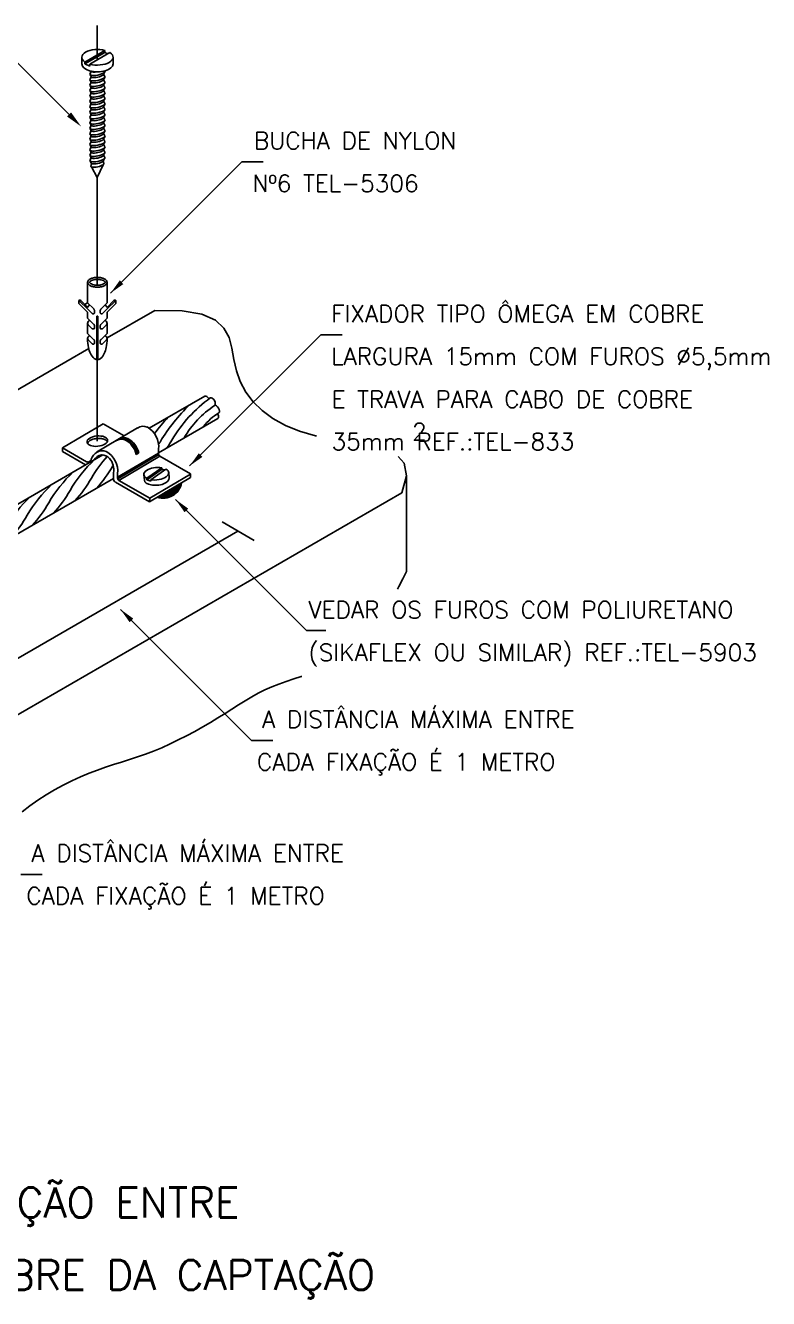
# Model space of a CAD drawing. Header units: millimetres. Extents: x -6414.1 to -6394.1, y -4388.6 to -4372.1.
# Drawn here: x -6402.79 to -6394.08, y -4388.61 to -4373.68 of the extents above; entities that cross this region are included whole.
import ezdxf
from ezdxf.enums import TextEntityAlignment as Align

# ---------------------------------------------------------------- set-up
doc = ezdxf.new("R2010")
doc.units = ezdxf.units.MM
doc.header["$LTSCALE"] = 10
doc.linetypes.add('DASHDOT', pattern=[1, 0.5, -0.25, 0, -0.25])
doc.layers.add('Termotécnica', color=7, linetype='Continuous')
doc.styles.add('r140', font='romans.shx')
doc.styles.add('r80', font='romans.shx')

msp = doc.modelspace()

# ---------------------------------------------------------------- linework, layer by layer
at = {"layer": 'Termotécnica', "color": 1, "linetype": 'DASHDOT'}
for p, q in [((-6401.946, -4374.087), (-6401.946, -4373.685)), ((-6401.946, -4376.73), (-6401.946, -4375.467)), ((-6401.946, -4378.557), (-6401.946, -4377.094))]:
    msp.add_line(p, q, dxfattribs=at)
at = {"layer": 'Termotécnica', "color": 2}
for p, q in [((-6402.879, -4374.126), (-6402.276, -4374.728)), ((-6402.128, -4374.058), (-6402.128, -4374.136)), ((-6402.091, -4374.113), (-6401.857, -4373.978)), ((-6402.091, -4374.135), (-6401.857, -4374)), ((-6402.091, -4374.113), (-6402.091, -4374.135)), ((-6402.033, -4374.138), (-6401.799, -4374.003)), ((-6401.857, -4373.978), (-6401.857, -4374)), ((-6401.857, -4374), (-6401.821, -4374.016)), ((-6401.762, -4374.058), (-6401.762, -4374.136)), ((-6402.091, -4374.135), (-6402.033, -4374.161)), ((-6402.018, -4374.221), (-6402.034, -4374.259)), ((-6402.033, -4374.138), (-6402.033, -4374.161)), ((-6402.03, -4374.265), (-6402.018, -4374.285)), ((-6401.86, -4374.23), (-6401.873, -4374.254)), ((-6401.873, -4374.254), (-6401.857, -4374.284)), ((-6402.018, -4374.285), (-6402.034, -4374.322)), ((-6402.018, -4374.348), (-6402.034, -4374.385)), ((-6402.018, -4374.411), (-6402.034, -4374.448)), ((-6402.03, -4374.328), (-6402.018, -4374.348)), ((-6402.03, -4374.391), (-6402.018, -4374.411)), ((-6401.86, -4374.294), (-6401.873, -4374.317)), ((-6401.873, -4374.317), (-6401.857, -4374.348)), ((-6401.86, -4374.357), (-6401.873, -4374.38)), ((-6401.873, -4374.38), (-6401.857, -4374.411)), ((-6401.86, -4374.42), (-6401.873, -4374.443)), ((-6402.018, -4374.474), (-6402.034, -4374.512)), ((-6402.018, -4374.537), (-6402.034, -4374.575)), ((-6402.03, -4374.454), (-6402.018, -4374.474)), ((-6402.03, -4374.518), (-6402.018, -4374.537)), ((-6401.873, -4374.443), (-6401.857, -4374.474)), ((-6401.86, -4374.483), (-6401.873, -4374.507)), ((-6401.873, -4374.507), (-6401.857, -4374.537)), ((-6401.86, -4374.546), (-6401.873, -4374.57)), ((-6401.873, -4374.57), (-6401.857, -4374.6)), ((-6402.018, -4374.601), (-6402.034, -4374.638)), ((-6402.018, -4374.664), (-6402.034, -4374.701)), ((-6402.03, -4374.581), (-6402.018, -4374.601)), ((-6402.03, -4374.644), (-6402.018, -4374.664)), ((-6402.03, -4374.707), (-6402.018, -4374.727)), ((-6401.86, -4374.61), (-6401.873, -4374.633)), ((-6401.873, -4374.633), (-6401.857, -4374.664)), ((-6401.86, -4374.673), (-6401.873, -4374.696)), ((-6401.873, -4374.696), (-6401.857, -4374.727)), ((-6402.018, -4374.727), (-6402.034, -4374.764)), ((-6402.018, -4374.79), (-6402.034, -4374.828)), ((-6402.018, -4374.853), (-6402.034, -4374.891)), ((-6402.03, -4374.77), (-6402.018, -4374.79)), ((-6402.03, -4374.833), (-6402.018, -4374.853)), ((-6401.86, -4374.736), (-6401.873, -4374.759)), ((-6401.873, -4374.759), (-6401.857, -4374.79)), ((-6401.86, -4374.799), (-6401.873, -4374.822)), ((-6401.873, -4374.822), (-6401.857, -4374.853)), ((-6401.86, -4374.862), (-6401.873, -4374.886)), ((-6402.018, -4374.916), (-6402.034, -4374.954)), ((-6402.018, -4374.98), (-6402.034, -4375.017)), ((-6402.03, -4374.897), (-6402.018, -4374.916)), ((-6402.03, -4374.96), (-6402.018, -4374.98)), ((-6401.873, -4374.886), (-6401.857, -4374.916)), ((-6401.86, -4374.926), (-6401.873, -4374.949)), ((-6401.873, -4374.949), (-6401.857, -4374.979)), ((-6401.86, -4374.989), (-6401.873, -4375.012)), ((-6401.873, -4375.012), (-6401.857, -4375.043)), ((-6402.018, -4375.043), (-6402.034, -4375.08)), ((-6402.018, -4375.106), (-6402.034, -4375.144)), ((-6402.018, -4375.169), (-6402.034, -4375.207)), ((-6402.03, -4375.023), (-6402.018, -4375.043)), ((-6402.03, -4375.086), (-6402.018, -4375.106)), ((-6402.03, -4375.149), (-6402.018, -4375.169)), ((-6401.86, -4375.052), (-6401.873, -4375.075)), ((-6401.873, -4375.075), (-6401.857, -4375.106)), ((-6401.86, -4375.115), (-6401.873, -4375.138)), ((-6401.873, -4375.138), (-6401.857, -4375.169)), ((-6402.018, -4375.232), (-6402.034, -4375.27)), ((-6402.031, -4375.275), (-6402.018, -4375.297)), ((-6402.03, -4375.213), (-6402.018, -4375.232)), ((-6402.016, -4375.302), (-6402.021, -4375.336)), ((-6401.946, -4375.467), (-6401.878, -4375.317)), ((-6401.877, -4375.276), (-6401.869, -4375.304)), ((-6401.86, -4375.178), (-6401.873, -4375.202)), ((-6401.873, -4375.202), (-6401.857, -4375.232)), ((-6401.873, -4375.266), (-6401.862, -4375.244)), ((-6401.79, -4376.821), (-6400.254, -4375.285)), ((-6400.004, -4375.285), (-6400.254, -4375.285)), ((-6402.015, -4375.342), (-6401.946, -4375.467)), ((-6402.06, -4376.696), (-6402.06, -4376.936)), ((-6401.832, -4376.696), (-6401.832, -4376.936)), ((-6402.161, -4376.943), (-6402.161, -4376.907)), ((-6402.054, -4377.014), (-6402.161, -4376.907)), ((-6402.06, -4377.044), (-6402.161, -4376.943)), ((-6402.059, -4376.991), (-6402.141, -4376.909)), ((-6402.094, -4376.956), (-6402.06, -4376.936)), ((-6402.06, -4376.936), (-6401.988, -4377.008)), ((-6401.832, -4376.936), (-6401.903, -4377.008)), ((-6401.838, -4377.014), (-6401.73, -4376.907)), ((-6401.832, -4376.991), (-6401.751, -4376.909)), ((-6401.832, -4377.044), (-6401.73, -4376.943)), ((-6401.73, -4376.943), (-6401.73, -4376.907)), ((-6402.06, -4377.044), (-6402.06, -4377.116)), ((-6402.054, -4377.014), (-6402.007, -4377.061)), ((-6401.952, -4377.602), (-6401.952, -4377.094)), ((-6401.952, -4377.094), (-6401.939, -4377.094)), ((-6401.939, -4377.602), (-6401.939, -4377.094)), ((-6401.838, -4377.014), (-6401.884, -4377.061)), ((-6401.832, -4377.347), (-6401.272, -4377.024)), ((-6401.832, -4377.044), (-6401.832, -4377.116)), ((-6402.06, -4377.116), (-6401.986, -4377.19)), ((-6402.06, -4377.175), (-6402.06, -4377.294)), ((-6402.054, -4377.192), (-6402.007, -4377.239)), ((-6401.832, -4377.116), (-6401.905, -4377.19)), ((-6401.838, -4377.192), (-6401.884, -4377.239)), ((-6401.832, -4377.175), (-6401.832, -4377.294)), ((-6402.06, -4377.294), (-6401.986, -4377.368)), ((-6402.054, -4377.371), (-6402.007, -4377.417)), ((-6401.832, -4377.294), (-6401.905, -4377.368)), ((-6401.838, -4377.371), (-6401.884, -4377.417)), ((-6400.864, -4378.847), (-6399.328, -4377.312)), ((-6399.328, -4377.312), (-6399.078, -4377.312)), ((-6404.27, -4378.755), (-6402.047, -4377.472)), ((-6400.686, -4378.03), (-6401.338, -4378.407)), ((-6400.534, -4378.292), (-6401.231, -4378.695)), ((-6403.553, -4379.683), (-6401.882, -4378.719)), ((-6401.459, -4378.695), (-6401.489, -4378.712)), ((-6401.367, -4378.993), (-6401.19, -4378.869)), ((-6401.365, -4379.011), (-6401.188, -4378.887)), ((-6401.319, -4379.009), (-6401.142, -4378.886)), ((-6401.19, -4378.869), (-6401.188, -4378.887)), ((-6401.188, -4378.887), (-6401.159, -4378.897)), ((-6403.335, -4379.907), (-6401.758, -4378.997)), ((-6401.4, -4378.952), (-6401.395, -4379.014)), ((-6401.367, -4378.993), (-6401.365, -4379.011)), ((-6401.365, -4379.011), (-6401.318, -4379.027)), ((-6401.319, -4379.009), (-6401.318, -4379.027)), ((-6401.109, -4378.927), (-6401.104, -4378.989)), ((-6398.324, -4378.964), (-6398.324, -4380.086)), ((-6407.48, -4384.42), (-6398.377, -4379.164)), ((-6401.029, -4379.241), (-6399.494, -4380.776)), ((-6405.956, -4382.878), (-6400.298, -4379.612)), ((-6400.11, -4379.72), (-6400.485, -4379.503)), ((-6401.673, -4380.53), (-6400.138, -4382.066)), ((-6399.267, -4380.776), (-6399.494, -4380.776)), ((-6400.138, -4382.066), (-6399.888, -4382.066)), ((-6402.841, -4383.636), (-6402.591, -4383.636))]:
    msp.add_line(p, q, dxfattribs=at)
at = {"layer": 'Termotécnica', "color": 3}
for p, q in [((-6401.878, -4378.354), (-6402.354, -4378.637)), ((-6401.474, -4378.402), (-6401.956, -4378.688)), ((-6401.878, -4378.354), (-6401.631, -4378.496)), ((-6402.354, -4378.637), (-6402.356, -4378.68)), ((-6402.356, -4378.68), (-6402.085, -4378.836)), ((-6402.354, -4378.637), (-6402.073, -4378.8)), ((-6401.228, -4378.653), (-6401.231, -4378.697)), ((-6401.215, -4378.732), (-6400.853, -4378.941)), ((-6401.756, -4378.927), (-6401.758, -4378.993)), ((-6401.735, -4379.037), (-6401.334, -4379.269)), ((-6401.708, -4378.929), (-6401.711, -4378.978)), ((-6401.695, -4379.018), (-6401.332, -4379.227)), ((-6400.854, -4378.984), (-6401.335, -4379.268)), ((-6400.853, -4378.943), (-6401.332, -4379.227)), ((-6400.853, -4378.941), (-6400.854, -4378.984)), ((-6401.332, -4379.227), (-6401.334, -4379.269))]:
    msp.add_line(p, q, dxfattribs=at)
at = {"layer": 'Termotécnica', "color": 1}
for p, q in [((-6401.231, -4378.697), (-6401.711, -4378.978)), ((-6401.227, -4378.715), (-6401.707, -4379)), ((-6401.215, -4378.732), (-6401.695, -4379.018)), ((-6401.489, -4378.712), (-6401.477, -4378.694)), ((-6401.477, -4378.694), (-6401.459, -4378.695))]:
    msp.add_line(p, q, dxfattribs=at)
at = {"layer": 'Termotécnica', "color": 2}
for points in [[(-6401.832, -4376.696, 0.174705), (-6401.838, -4376.676, 0.104203), (-6401.865, -4376.655, 0.064948), (-6401.899, -4376.643, 0.051099), (-6401.946, -4376.638, 0.051099), (-6401.992, -4376.643, 0.064948), (-6402.026, -4376.655, 0.104203), (-6402.053, -4376.676, 0.174705), (-6402.06, -4376.696, 0.174705), (-6402.053, -4376.715, 0.104203), (-6402.026, -4376.736, 0.064948), (-6401.992, -4376.748, 0.051099), (-6401.946, -4376.753, 0.051099), (-6401.899, -4376.748, 0.064948), (-6401.865, -4376.736, 0.104203), (-6401.838, -4376.715, 0.174705)], [(-6401.854, -4376.696, 0.174705), (-6401.856, -4376.691, 0.104203), (-6401.875, -4376.676, 0.064948), (-6401.904, -4376.666, 0.051099), (-6401.946, -4376.661, 0.051099), (-6401.987, -4376.666, 0.064948), (-6402.016, -4376.676, 0.104203), (-6402.035, -4376.691, 0.174705), (-6402.037, -4376.696, 0.174705), (-6402.035, -4376.7, 0.104203), (-6402.016, -4376.715, 0.064948), (-6401.987, -4376.726, 0.051099), (-6401.946, -4376.73, 0.051099), (-6401.904, -4376.726, 0.064948), (-6401.875, -4376.715, 0.104203), (-6401.856, -4376.7, 0.174705)]]:
    msp.add_lwpolyline(points, format="xyb", close=True, dxfattribs=at)
for points in [[(-6402.161, -4376.907), (-6402.156, -4376.905), (-6402.148, -4376.906), (-6402.141, -4376.909)], [(-6401.73, -4376.907), (-6401.735, -4376.905), (-6401.743, -4376.906), (-6401.751, -4376.909)], [(-6401.988, -4377.008), (-6401.987, -4377.01), (-6401.985, -4377.013), (-6401.984, -4377.014), (-6401.983, -4377.016), (-6401.982, -4377.018), (-6401.982, -4377.019), (-6401.981, -4377.02), (-6401.981, -4377.021), (-6401.98, -4377.022), (-6401.98, -4377.023), (-6401.979, -4377.024), (-6401.979, -4377.025), (-6401.979, -4377.026), (-6401.979, -4377.027), (-6401.978, -4377.028), (-6401.978, -4377.029), (-6401.978, -4377.03), (-6401.978, -4377.031), (-6401.978, -4377.031), (-6401.978, -4377.032), (-6401.978, -4377.033), (-6401.978, -4377.035), (-6401.978, -4377.036), (-6401.978, -4377.037), (-6401.978, -4377.038), (-6401.978, -4377.039), (-6401.978, -4377.04), (-6401.978, -4377.041), (-6401.978, -4377.042), (-6401.978, -4377.043), (-6401.978, -4377.044), (-6401.979, -4377.045), (-6401.979, -4377.046), (-6401.979, -4377.047), (-6401.979, -4377.048), (-6401.979, -4377.049), (-6401.979, -4377.05), (-6401.98, -4377.051), (-6401.98, -4377.052), (-6401.98, -4377.053), (-6401.98, -4377.054), (-6401.981, -4377.055), (-6401.981, -4377.056), (-6401.981, -4377.056), (-6401.982, -4377.057), (-6401.982, -4377.058), (-6401.983, -4377.058), (-6401.983, -4377.059), (-6401.984, -4377.06), (-6401.984, -4377.06), (-6401.985, -4377.061), (-6401.985, -4377.061), (-6401.986, -4377.061), (-6401.986, -4377.062), (-6401.987, -4377.062), (-6401.987, -4377.062), (-6401.988, -4377.063), (-6401.988, -4377.063), (-6401.989, -4377.063), (-6401.99, -4377.063), (-6401.99, -4377.063), (-6401.991, -4377.063), (-6401.992, -4377.063), (-6401.993, -4377.064), (-6401.994, -4377.064), (-6401.995, -4377.064), (-6401.997, -4377.064), (-6401.998, -4377.063), (-6402, -4377.063), (-6402.002, -4377.063), (-6402.004, -4377.062), (-6402.007, -4377.061)], [(-6401.903, -4377.008), (-6401.905, -4377.01), (-6401.906, -4377.013), (-6401.907, -4377.014), (-6401.908, -4377.016), (-6401.909, -4377.018), (-6401.91, -4377.019), (-6401.91, -4377.02), (-6401.911, -4377.021), (-6401.911, -4377.022), (-6401.912, -4377.023), (-6401.912, -4377.024), (-6401.912, -4377.025), (-6401.912, -4377.026), (-6401.913, -4377.027), (-6401.913, -4377.028), (-6401.913, -4377.029), (-6401.913, -4377.03), (-6401.913, -4377.031), (-6401.913, -4377.031), (-6401.913, -4377.032), (-6401.914, -4377.033), (-6401.914, -4377.035), (-6401.914, -4377.036), (-6401.914, -4377.037), (-6401.914, -4377.038), (-6401.914, -4377.039), (-6401.913, -4377.04), (-6401.913, -4377.041), (-6401.913, -4377.042), (-6401.913, -4377.043), (-6401.913, -4377.044), (-6401.913, -4377.045), (-6401.913, -4377.046), (-6401.912, -4377.047), (-6401.912, -4377.048), (-6401.912, -4377.049), (-6401.912, -4377.05), (-6401.912, -4377.051), (-6401.911, -4377.052), (-6401.911, -4377.053), (-6401.911, -4377.054), (-6401.911, -4377.055), (-6401.91, -4377.056), (-6401.91, -4377.056), (-6401.909, -4377.057), (-6401.909, -4377.058), (-6401.909, -4377.058), (-6401.908, -4377.059), (-6401.908, -4377.06), (-6401.907, -4377.06), (-6401.907, -4377.061), (-6401.906, -4377.061), (-6401.906, -4377.061), (-6401.905, -4377.062), (-6401.905, -4377.062), (-6401.904, -4377.062), (-6401.903, -4377.063), (-6401.903, -4377.063), (-6401.902, -4377.063), (-6401.902, -4377.063), (-6401.901, -4377.063), (-6401.9, -4377.063), (-6401.899, -4377.063), (-6401.898, -4377.064), (-6401.897, -4377.064), (-6401.896, -4377.064), (-6401.895, -4377.064), (-6401.893, -4377.063), (-6401.891, -4377.063), (-6401.889, -4377.063), (-6401.887, -4377.062), (-6401.884, -4377.061)], [(-6401.272, -4377.024), (-6400.953, -4377.028), (-6400.722, -4377.068), (-6400.563, -4377.138), (-6400.462, -4377.232), (-6400.402, -4377.344), (-6400.368, -4377.469), (-6400.345, -4377.6), (-6400.317, -4377.732), (-6400.272, -4377.86), (-6400.207, -4377.982), (-6400.121, -4378.095), (-6400.015, -4378.199), (-6399.889, -4378.292), (-6399.742, -4378.373), (-6399.576, -4378.441), (-6399.388, -4378.493), (-6399.379, -4378.494)], [(-6401.988, -4377.186), (-6401.987, -4377.189), (-6401.985, -4377.191), (-6401.984, -4377.193), (-6401.983, -4377.194), (-6401.982, -4377.196), (-6401.982, -4377.197), (-6401.981, -4377.198), (-6401.981, -4377.2), (-6401.98, -4377.201), (-6401.98, -4377.202), (-6401.979, -4377.203), (-6401.979, -4377.203), (-6401.979, -4377.204), (-6401.979, -4377.205), (-6401.978, -4377.206), (-6401.978, -4377.207), (-6401.978, -4377.208), (-6401.978, -4377.209), (-6401.978, -4377.21), (-6401.978, -4377.211), (-6401.978, -4377.212), (-6401.978, -4377.213), (-6401.978, -4377.214), (-6401.978, -4377.215), (-6401.978, -4377.216), (-6401.978, -4377.217), (-6401.978, -4377.218), (-6401.978, -4377.219), (-6401.978, -4377.22), (-6401.978, -4377.221), (-6401.978, -4377.222), (-6401.979, -4377.223), (-6401.979, -4377.224), (-6401.979, -4377.226), (-6401.979, -4377.227), (-6401.979, -4377.227), (-6401.979, -4377.228), (-6401.98, -4377.229), (-6401.98, -4377.23), (-6401.98, -4377.231), (-6401.98, -4377.232), (-6401.981, -4377.233), (-6401.981, -4377.234), (-6401.981, -4377.235), (-6401.982, -4377.235), (-6401.982, -4377.236), (-6401.983, -4377.237), (-6401.983, -4377.237), (-6401.984, -4377.238), (-6401.984, -4377.238), (-6401.985, -4377.239), (-6401.985, -4377.239), (-6401.986, -4377.24), (-6401.986, -4377.24), (-6401.987, -4377.24), (-6401.987, -4377.24), (-6401.988, -4377.241), (-6401.988, -4377.241), (-6401.989, -4377.241), (-6401.99, -4377.241), (-6401.99, -4377.241), (-6401.991, -4377.241), (-6401.992, -4377.242), (-6401.993, -4377.242), (-6401.994, -4377.242), (-6401.995, -4377.242), (-6401.997, -4377.242), (-6401.998, -4377.242), (-6402, -4377.241), (-6402.002, -4377.241), (-6402.004, -4377.24), (-6402.007, -4377.239)], [(-6401.903, -4377.186), (-6401.905, -4377.189), (-6401.906, -4377.191), (-6401.907, -4377.193), (-6401.908, -4377.194), (-6401.909, -4377.196), (-6401.91, -4377.197), (-6401.91, -4377.198), (-6401.911, -4377.2), (-6401.911, -4377.201), (-6401.912, -4377.202), (-6401.912, -4377.203), (-6401.912, -4377.203), (-6401.912, -4377.204), (-6401.913, -4377.205), (-6401.913, -4377.206), (-6401.913, -4377.207), (-6401.913, -4377.208), (-6401.913, -4377.209), (-6401.913, -4377.21), (-6401.913, -4377.211), (-6401.914, -4377.212), (-6401.914, -4377.213), (-6401.914, -4377.214), (-6401.914, -4377.215), (-6401.914, -4377.216), (-6401.914, -4377.217), (-6401.913, -4377.218), (-6401.913, -4377.219), (-6401.913, -4377.22), (-6401.913, -4377.221), (-6401.913, -4377.222), (-6401.913, -4377.223), (-6401.913, -4377.224), (-6401.912, -4377.226), (-6401.912, -4377.227), (-6401.912, -4377.227), (-6401.912, -4377.228), (-6401.912, -4377.229), (-6401.911, -4377.23), (-6401.911, -4377.231), (-6401.911, -4377.232), (-6401.911, -4377.233), (-6401.91, -4377.234), (-6401.91, -4377.235), (-6401.909, -4377.235), (-6401.909, -4377.236), (-6401.909, -4377.237), (-6401.908, -4377.237), (-6401.908, -4377.238), (-6401.907, -4377.238), (-6401.907, -4377.239), (-6401.906, -4377.239), (-6401.906, -4377.24), (-6401.905, -4377.24), (-6401.905, -4377.24), (-6401.904, -4377.24), (-6401.903, -4377.241), (-6401.903, -4377.241), (-6401.902, -4377.241), (-6401.902, -4377.241), (-6401.901, -4377.241), (-6401.9, -4377.241), (-6401.899, -4377.242), (-6401.898, -4377.242), (-6401.897, -4377.242), (-6401.896, -4377.242), (-6401.895, -4377.242), (-6401.893, -4377.242), (-6401.891, -4377.241), (-6401.889, -4377.241), (-6401.887, -4377.24), (-6401.884, -4377.239)], [(-6401.988, -4377.364), (-6401.987, -4377.367), (-6401.985, -4377.369), (-6401.984, -4377.371), (-6401.983, -4377.372), (-6401.982, -4377.374), (-6401.982, -4377.375), (-6401.981, -4377.377), (-6401.981, -4377.378), (-6401.98, -4377.379), (-6401.98, -4377.38), (-6401.979, -4377.381), (-6401.979, -4377.382), (-6401.979, -4377.382), (-6401.979, -4377.383), (-6401.978, -4377.384), (-6401.978, -4377.385), (-6401.978, -4377.386), (-6401.978, -4377.387), (-6401.978, -4377.388), (-6401.978, -4377.389), (-6401.978, -4377.39), (-6401.978, -4377.391), (-6401.978, -4377.392), (-6401.978, -4377.393), (-6401.978, -4377.394), (-6401.978, -4377.395), (-6401.978, -4377.396), (-6401.978, -4377.397), (-6401.978, -4377.398), (-6401.978, -4377.399), (-6401.978, -4377.401), (-6401.979, -4377.402), (-6401.979, -4377.403), (-6401.979, -4377.404), (-6401.979, -4377.405), (-6401.979, -4377.406), (-6401.979, -4377.407), (-6401.98, -4377.408), (-6401.98, -4377.408), (-6401.98, -4377.409), (-6401.98, -4377.41), (-6401.981, -4377.411), (-6401.981, -4377.412), (-6401.981, -4377.413), (-6401.982, -4377.413), (-6401.982, -4377.414), (-6401.983, -4377.415), (-6401.983, -4377.415), (-6401.984, -4377.416), (-6401.984, -4377.417), (-6401.985, -4377.417), (-6401.985, -4377.417), (-6401.986, -4377.418), (-6401.986, -4377.418), (-6401.987, -4377.418), (-6401.987, -4377.419), (-6401.988, -4377.419), (-6401.988, -4377.419), (-6401.989, -4377.419), (-6401.99, -4377.419), (-6401.99, -4377.42), (-6401.991, -4377.42), (-6401.992, -4377.42), (-6401.993, -4377.42), (-6401.994, -4377.42), (-6401.995, -4377.42), (-6401.997, -4377.42), (-6401.998, -4377.42), (-6402, -4377.419), (-6402.002, -4377.419), (-6402.004, -4377.418), (-6402.007, -4377.417)], [(-6401.903, -4377.364), (-6401.905, -4377.367), (-6401.906, -4377.369), (-6401.907, -4377.371), (-6401.908, -4377.372), (-6401.909, -4377.374), (-6401.91, -4377.375), (-6401.91, -4377.377), (-6401.911, -4377.378), (-6401.911, -4377.379), (-6401.912, -4377.38), (-6401.912, -4377.381), (-6401.912, -4377.382), (-6401.912, -4377.382), (-6401.913, -4377.383), (-6401.913, -4377.384), (-6401.913, -4377.385), (-6401.913, -4377.386), (-6401.913, -4377.387), (-6401.913, -4377.388), (-6401.913, -4377.389), (-6401.914, -4377.39), (-6401.914, -4377.391), (-6401.914, -4377.392), (-6401.914, -4377.393), (-6401.914, -4377.394), (-6401.914, -4377.395), (-6401.913, -4377.396), (-6401.913, -4377.397), (-6401.913, -4377.398), (-6401.913, -4377.399), (-6401.913, -4377.401), (-6401.913, -4377.402), (-6401.913, -4377.403), (-6401.912, -4377.404), (-6401.912, -4377.405), (-6401.912, -4377.406), (-6401.912, -4377.407), (-6401.912, -4377.408), (-6401.911, -4377.408), (-6401.911, -4377.409), (-6401.911, -4377.41), (-6401.911, -4377.411), (-6401.91, -4377.412), (-6401.91, -4377.413), (-6401.909, -4377.413), (-6401.909, -4377.414), (-6401.909, -4377.415), (-6401.908, -4377.415), (-6401.908, -4377.416), (-6401.907, -4377.417), (-6401.907, -4377.417), (-6401.906, -4377.417), (-6401.906, -4377.418), (-6401.905, -4377.418), (-6401.905, -4377.418), (-6401.904, -4377.419), (-6401.903, -4377.419), (-6401.903, -4377.419), (-6401.902, -4377.419), (-6401.902, -4377.419), (-6401.901, -4377.42), (-6401.9, -4377.42), (-6401.899, -4377.42), (-6401.898, -4377.42), (-6401.897, -4377.42), (-6401.896, -4377.42), (-6401.895, -4377.42), (-6401.893, -4377.42), (-6401.891, -4377.419), (-6401.889, -4377.419), (-6401.887, -4377.418), (-6401.884, -4377.417)], [(-6398.421, -4378.739), (-6398.351, -4378.817), (-6398.324, -4378.964), (-6398.377, -4379.164)], [(-6398.429, -4380.293), (-6398.412, -4380.26), (-6398.367, -4380.173), (-6398.324, -4380.086)], [(-6402.827, -4382.902), (-6402.737, -4382.833), (-6402.643, -4382.766), (-6402.546, -4382.704), (-6402.446, -4382.645), (-6402.345, -4382.589), (-6402.243, -4382.538), (-6402.142, -4382.492), (-6402.042, -4382.45), (-6401.944, -4382.413), (-6401.849, -4382.379), (-6401.755, -4382.348), (-6401.661, -4382.319), (-6401.569, -4382.29), (-6401.476, -4382.259), (-6401.382, -4382.227), (-6401.287, -4382.191), (-6401.191, -4382.151), (-6401.094, -4382.107), (-6400.997, -4382.06), (-6400.9, -4382.011), (-6400.805, -4381.959), (-6400.711, -4381.907), (-6400.62, -4381.854), (-6400.533, -4381.801), (-6400.449, -4381.749), (-6400.369, -4381.698), (-6400.291, -4381.648), (-6400.214, -4381.601), (-6400.137, -4381.555), (-6400.06, -4381.513), (-6399.982, -4381.473), (-6399.901, -4381.437), (-6399.818, -4381.404), (-6399.732, -4381.374), (-6399.644, -4381.345), (-6399.556, -4381.317), (-6399.549, -4381.315)]]:
    msp.add_lwpolyline(points, dxfattribs=at)
for points in [[(-6402.059, -4376.991, -0.122515), (-6402.053, -4376.978, -0.074458), (-6402.035, -4376.961, -0.064948)], [(-6401.832, -4376.991, 0.122515), (-6401.838, -4376.978, 0.074458), (-6401.857, -4376.961, 0.064948)], [(-6402.06, -4377.175, -0.174705), (-6402.053, -4377.156, -0.074458), (-6402.035, -4377.14, -0.064948)], [(-6402.053, -4377.195, -0.174705), (-6402.06, -4377.175, -0.174705)], [(-6402.054, -4377.192, -0.021127), (-6402.055, -4377.191, -0.170198)], [(-6401.832, -4377.175, 0.174705), (-6401.838, -4377.156, 0.074458), (-6401.857, -4377.14, 0.064948)], [(-6401.838, -4377.195, 0.174705), (-6401.832, -4377.175, 0.174705)], [(-6401.838, -4377.192, 0.021127), (-6401.836, -4377.191, 0.170198)], [(-6402.06, -4377.353, -0.174705), (-6402.053, -4377.334, -0.074458), (-6402.035, -4377.318, -0.064948)], [(-6402.06, -4377.35, 0.005298), (-6402.06, -4377.361, 0.048405), (-6402.05, -4377.459, 0.062165), (-6402.026, -4377.531, 0.102796), (-6401.984, -4377.588, 0.153617), (-6401.952, -4377.602, 0.181773)], [(-6402.055, -4377.369, -0.138405), (-6402.06, -4377.353, -0.174705)], [(-6402.054, -4377.371, -0.021127), (-6402.055, -4377.369, -0.170198)], [(-6401.939, -4377.602, 0.153617), (-6401.907, -4377.588, 0.102796), (-6401.865, -4377.531, 0.062165), (-6401.841, -4377.459, 0.048405), (-6401.831, -4377.361, 0.005298), (-6401.832, -4377.35, 0.062165)], [(-6401.832, -4377.353, 0.174705), (-6401.838, -4377.334, 0.074458), (-6401.857, -4377.318, 0.064948)], [(-6401.838, -4377.373, 0.174705), (-6401.832, -4377.353, 0.174705)], [(-6401.838, -4377.371, 0.021127), (-6401.836, -4377.369, 0.170198)], [(-6401.827, -4378.562, 0.056274), (-6401.831, -4378.556, 0.104203), (-6401.861, -4378.536, 0.064948), (-6401.899, -4378.527, 0.051099), (-6401.948, -4378.526, 0.051099), (-6401.997, -4378.535, 0.064948), (-6402.033, -4378.551, 0.104203), (-6402.059, -4378.576, 0.056274), (-6402.062, -4378.582, 0.174705)]]:
    msp.add_lwpolyline(points, format="xyb", dxfattribs=at)
at = {"layer": 'Termotécnica', "color": 1}
for centre, radius, start, end in [((-6399.22, -4379.792), 2.338, 134.7159, 148.2159), ((-6399.703, -4379.339), 1.582, 125.5176, 149.8552), ((-6399.92, -4379.109), 1.169, 123.8813, 149.6894), ((-6399.412, -4379.87), 2.333, 136.8934, 143.0664), ((-6400.195, -4378.77), 0.635, 120.9836, 142.8263), ((-6401.634, -4378.633), 0.0994, 66.0151, 98.9413), ((-6401.717, -4378.757), 0.248, 14.8503, 60.9572), ((-6403.646, -4376.995), 2.899, 326.5309, 327.3098), ((-6402.613, -4377.631), 1.792, 326.0173, 329.3473), ((-6400.653, -4379.782), 1.575, 138.3717, 149.8631), ((-6400.904, -4379.926), 1.575, 132.9609, 149.8631), ((-6403.095, -4378.082), 1.535, 317.8403, 330.1267), ((-6400.403, -4379.637), 1.575, 149.5134, 149.8631), ((-6401.154, -4380.071), 1.575, 132.9609, 149.8631), ((-6403.346, -4378.226), 1.535, 317.8403, 330.1267), ((-6401.405, -4380.216), 1.575, 132.9609, 149.8631), ((-6403.597, -4378.371), 1.535, 317.8403, 330.1267), ((-6401.656, -4380.36), 1.575, 132.9609, 149.8631), ((-6403.847, -4378.516), 1.535, 317.8403, 330.1267), ((-6404.098, -4378.661), 1.535, 317.8403, 330.1267)]:
    msp.add_arc(centre, radius, start, end, dxfattribs=at)
at = {"layer": 'Termotécnica', "color": 3}
for centre, radius, start, end in [((-6401.408, -4378.499), 0.116, 66.0151, 124.3177), ((-6401.492, -4378.623), 0.265, 353.5565, 60.9572), ((-6401.887, -4378.804), 0.134, 69.9004, 165.3085), ((-6401.888, -4378.826), 0.107, 37.7582, 153.2201), ((-6401.972, -4378.909), 0.265, 353.5565, 60.9572), ((-6401.182, -4378.696), 0.049, 176.4062, 228.2098), ((-6402.058, -4378.759), 0.0429, 249.5464, 345.7479), ((-6401.944, -4378.89), 0.191, 348.6045, 42.6375), ((-6401.714, -4378.998), 0.0446, 173.3286, 241.5257), ((-6401.662, -4378.982), 0.049, 176.4062, 228.2098)]:
    msp.add_arc(centre, radius, start, end, dxfattribs=at)
at = {"layer": 'Termotécnica', "color": 2}
for centre, radius, start, end in [((-6401.663, -4378.65), 0.116, 66.0151, 124.3177), ((-6401.634, -4378.633), 0.116, 66.0151, 124.3177), ((-6401.747, -4378.775), 0.265, 13.5868, 60.9572), ((-6401.717, -4378.757), 0.265, 13.5868, 60.9572), ((-6401.171, -4379.012), 0.214, 250.3187, 351.0215), ((-6401.171, -4379.012), 0.214, 250.3187, 350.9074), ((-6401.171, -4379.012), 0.214, 250.5283, 350.8119), ((-6401.171, -4379.012), 0.213, 250.6244, 350.7157), ((-6401.171, -4379.012), 0.213, 250.721, 350.6191), ((-6401.171, -4379.012), 0.212, 250.8182, 350.522), ((-6401.171, -4379.012), 0.212, 250.9159, 350.4243), ((-6401.171, -4379.012), 0.211, 251.0141, 350.3261), ((-6401.171, -4379.012), 0.211, 251.1129, 350.2273), ((-6401.171, -4379.012), 0.211, 251.2122, 350.128), ((-6401.171, -4379.012), 0.21, 251.3121, 350.0281), ((-6401.171, -4379.012), 0.21, 251.4125, 349.9277), ((-6401.171, -4379.012), 0.209, 251.5135, 349.8267), ((-6401.171, -4379.012), 0.209, 251.615, 349.7251), ((-6401.171, -4379.012), 0.208, 251.7172, 349.623), ((-6401.171, -4379.012), 0.208, 251.8199, 349.5203), ((-6401.171, -4379.012), 0.208, 251.9232, 349.417), ((-6401.171, -4379.012), 0.207, 252.0271, 349.3131), ((-6401.171, -4379.012), 0.207, 252.1316, 349.2086), ((-6401.171, -4379.012), 0.206, 252.2366, 349.1035), ((-6401.171, -4379.012), 0.206, 252.3423, 348.9978), ((-6401.171, -4379.012), 0.205, 252.4487, 348.8915), ((-6401.171, -4379.012), 0.205, 252.5556, 348.7846), ((-6401.171, -4379.012), 0.205, 252.6632, 348.677), ((-6401.171, -4379.012), 0.204, 252.7714, 348.5688), ((-6401.171, -4379.012), 0.204, 252.8802, 348.46), ((-6401.171, -4379.012), 0.203, 252.9897, 348.3505), ((-6401.171, -4379.012), 0.203, 253.0998, 348.2403), ((-6401.171, -4379.012), 0.202, 253.2106, 348.1295), ((-6401.171, -4379.012), 0.202, 253.3221, 348.0181), ((-6401.171, -4379.012), 0.202, 253.4342, 347.9059), ((-6401.171, -4379.012), 0.201, 253.5471, 347.7931), ((-6401.171, -4379.012), 0.201, 253.6606, 347.6796), ((-6401.171, -4379.012), 0.2, 253.7748, 347.5654), ((-6401.171, -4379.012), 0.2, 253.8897, 347.4505), ((-6401.171, -4379.012), 0.199, 254.0053, 347.3348), ((-6401.171, -4379.012), 0.199, 254.1217, 347.2185), ((-6401.171, -4379.012), 0.199, 254.2388, 347.1014), ((-6401.171, -4379.012), 0.198, 254.3566, 346.9836), ((-6401.171, -4379.012), 0.198, 254.4751, 346.865), ((-6401.171, -4379.012), 0.197, 254.5944, 346.7457), ((-6401.171, -4379.012), 0.197, 254.7145, 346.6257), ((-6401.171, -4379.012), 0.196, 254.8353, 346.5049), ((-6401.171, -4379.012), 0.196, 254.9569, 346.3832), ((-6401.171, -4379.012), 0.196, 255.0793, 346.2609), ((-6401.171, -4379.012), 0.195, 255.2025, 346.1377), ((-6401.171, -4379.012), 0.195, 255.3265, 346.0137), ((-6401.171, -4379.012), 0.194, 255.4513, 345.8889), ((-6401.171, -4379.012), 0.194, 255.5769, 345.7632), ((-6401.171, -4379.012), 0.193, 255.7034, 345.6368), ((-6401.171, -4379.012), 0.193, 255.8307, 345.5095), ((-6401.171, -4379.012), 0.193, 255.9588, 345.3813), ((-6401.171, -4379.012), 0.192, 256.0879, 345.2523), ((-6401.171, -4379.012), 0.192, 256.2178, 345.1224), ((-6401.171, -4379.012), 0.191, 256.3485, 344.9916), ((-6401.171, -4379.012), 0.191, 256.4802, 344.8599), ((-6401.171, -4379.012), 0.19, 256.6128, 344.7274), ((-6401.171, -4379.012), 0.19, 256.7463, 344.5939), ((-6401.171, -4379.012), 0.19, 256.8807, 344.4594), ((-6401.171, -4379.012), 0.189, 257.0161, 344.3241), ((-6401.171, -4379.012), 0.189, 257.1524, 344.1878), ((-6401.171, -4379.012), 0.188, 257.2897, 344.0505), ((-6401.171, -4379.012), 0.188, 257.4279, 343.9122), ((-6401.171, -4379.012), 0.187, 257.5672, 343.773), ((-6401.171, -4379.012), 0.187, 257.7074, 343.6327), ((-6401.171, -4379.012), 0.187, 257.8487, 343.4915), ((-6401.171, -4379.012), 0.187, 257.8487, 343.4915), ((-6401.171, -4379.012), 0.186, 257.991, 343.3492), ((-6401.171, -4379.012), 0.186, 258.1343, 343.2058), ((-6401.171, -4379.012), 0.185, 258.2787, 343.0615), ((-6401.171, -4379.012), 0.185, 258.4242, 342.916), ((-6401.171, -4379.012), 0.184, 258.5707, 342.7694), ((-6401.171, -4379.012), 0.184, 258.7184, 342.6218), ((-6401.171, -4379.012), 0.184, 258.8671, 342.473), ((-6401.171, -4379.012), 0.183, 259.017, 342.3231), ((-6401.171, -4379.012), 0.183, 259.1681, 342.1721), ((-6401.171, -4379.012), 0.182, 259.3203, 342.0199), ((-6401.171, -4379.012), 0.182, 259.4737, 341.8665), ((-6401.171, -4379.012), 0.181, 259.6282, 341.7119), ((-6401.171, -4379.012), 0.181, 259.784, 341.5561), ((-6401.171, -4379.012), 0.181, 259.9411, 341.3991), ((-6401.171, -4379.012), 0.18, 260.0994, 341.2408), ((-6401.171, -4379.012), 0.18, 260.2589, 341.0812), ((-6401.171, -4379.012), 0.179, 260.4197, 340.9204), ((-6401.171, -4379.012), 0.179, 260.5819, 340.7583), ((-6401.171, -4379.012), 0.178, 260.7454, 340.5948), ((-6401.171, -4379.012), 0.178, 260.9102, 340.43), ((-6401.171, -4379.012), 0.178, 261.0764, 340.2638), ((-6401.171, -4379.012), 0.177, 261.244, 340.0962), ((-6401.171, -4379.012), 0.177, 261.413, 339.9272), ((-6401.171, -4379.012), 0.176, 261.5834, 339.7567), ((-6401.171, -4379.012), 0.176, 261.7553, 339.5848), ((-6401.171, -4379.012), 0.175, 261.9287, 339.4114), ((-6401.171, -4379.012), 0.175, 262.1036, 339.2366), ((-6401.171, -4379.012), 0.175, 262.28, 339.0601), ((-6401.171, -4379.012), 0.174, 262.458, 338.8821), ((-6401.171, -4379.012), 0.174, 262.6376, 338.7026), ((-6401.171, -4379.012), 0.173, 262.8188, 338.5214), ((-6401.171, -4379.012), 0.173, 263.0016, 338.3385), ((-6401.171, -4379.012), 0.172, 263.1861, 338.154), ((-6401.171, -4379.012), 0.172, 263.3723, 337.9678), ((-6401.171, -4379.012), 0.172, 263.5603, 337.7799), ((-6401.171, -4379.012), 0.171, 263.75, 337.5902), ((-6401.171, -4379.012), 0.171, 263.9415, 337.3987), ((-6401.171, -4379.012), 0.17, 264.1348, 337.2054), ((-6401.171, -4379.012), 0.17, 264.33, 337.0102), ((-6401.171, -4379.012), 0.169, 264.5271, 336.8131), ((-6401.171, -4379.012), 0.169, 264.7261, 336.6141), ((-6401.171, -4379.012), 0.169, 264.9271, 336.4131), ((-6401.171, -4379.012), 0.168, 265.1301, 336.21), ((-6401.171, -4379.012), 0.168, 265.3352, 336.005), ((-6401.171, -4379.012), 0.167, 265.5424, 335.7978), ((-6401.171, -4379.012), 0.167, 265.7517, 335.5885), ((-6401.171, -4379.012), 0.166, 265.9632, 335.377), ((-6401.171, -4379.012), 0.166, 266.1769, 335.1632), ((-6401.171, -4379.012), 0.166, 266.3929, 334.9472), ((-6401.171, -4379.012), 0.165, 266.6113, 334.7289), ((-6401.171, -4379.012), 0.165, 266.832, 334.5082), ((-6401.171, -4379.012), 0.164, 267.0552, 334.285), ((-6401.171, -4379.012), 0.164, 267.2808, 334.0594), ((-6401.171, -4379.012), 0.163, 267.509, 333.8312), ((-6401.171, -4379.012), 0.163, 267.7398, 333.6003), ((-6401.171, -4379.012), 0.163, 267.9733, 333.3669), ((-6401.171, -4379.012), 0.162, 268.2095, 333.1307), ((-6401.171, -4379.012), 0.162, 268.4485, 332.8916), ((-6401.171, -4379.012), 0.161, 268.6904, 332.6498), ((-6401.171, -4379.012), 0.161, 268.9352, 332.4049), ((-6401.171, -4379.012), 0.16, 269.1831, 332.1571), ((-6401.171, -4379.012), 0.16, 269.4341, 331.9061), ((-6401.171, -4379.012), 0.16, 269.6882, 331.652), ((-6401.171, -4379.012), 0.159, 269.9456, 331.3945), ((-6401.171, -4379.012), 0.159, 270.2064, 331.1338), ((-6401.171, -4379.012), 0.158, 270.4706, 330.8695), ((-6401.171, -4379.012), 0.158, 270.7384, 330.6017), ((-6401.171, -4379.012), 0.157, 271.0099, 330.3303), ((-6401.171, -4379.012), 0.157, 271.2851, 330.055), ((-6401.171, -4379.012), 0.157, 271.5643, 329.7759), ((-6401.171, -4379.012), 0.156, 271.8474, 329.4927), ((-6401.171, -4379.012), 0.156, 272.1347, 329.2054), ((-6401.171, -4379.012), 0.155, 272.4263, 328.9139), ((-6401.171, -4379.012), 0.155, 272.7223, 328.6179), ((-6401.171, -4379.012), 0.154, 273.0228, 328.3173), ((-6401.171, -4379.012), 0.154, 273.3281, 328.012), ((-6401.171, -4379.012), 0.154, 273.6384, 327.7018), ((-6401.171, -4379.012), 0.153, 273.9536, 327.3865), ((-6401.171, -4379.012), 0.153, 274.2742, 327.0659), ((-6401.171, -4379.012), 0.152, 274.6003, 326.7399), ((-6401.171, -4379.012), 0.152, 274.9321, 326.4081), ((-6401.171, -4379.012), 0.151, 275.2698, 326.0704), ((-6401.171, -4379.012), 0.151, 275.6137, 325.7265), ((-6401.171, -4379.012), 0.151, 275.9641, 325.3761), ((-6401.171, -4379.012), 0.15, 276.3212, 325.019), ((-6401.171, -4379.012), 0.15, 276.6854, 324.6548), ((-6401.171, -4379.012), 0.149, 277.057, 324.2832), ((-6401.171, -4379.012), 0.149, 277.4364, 323.9038), ((-6401.171, -4379.012), 0.148, 277.824, 323.5162), ((-6401.171, -4379.012), 0.148, 278.2202, 323.12), ((-6401.171, -4379.012), 0.148, 278.6255, 322.7147), ((-6401.171, -4379.012), 0.147, 279.0404, 322.2998), ((-6401.171, -4379.012), 0.147, 279.4655, 321.8746), ((-6401.171, -4379.012), 0.146, 279.9015, 321.4387), ((-6401.171, -4379.012), 0.146, 280.3491, 320.9911), ((-6401.171, -4379.012), 0.146, 280.809, 320.5312), ((-6401.171, -4379.012), 0.145, 281.2821, 320.058), ((-6401.171, -4379.012), 0.145, 281.7696, 319.5706), ((-6401.171, -4379.012), 0.144, 282.2725, 319.0677), ((-6401.171, -4379.012), 0.144, 282.7921, 318.5481), ((-6401.171, -4379.012), 0.143, 283.33, 318.0101), ((-6401.171, -4379.012), 0.143, 283.888, 317.4522), ((-6401.171, -4379.012), 0.143, 284.4681, 316.872), ((-6401.171, -4379.012), 0.142, 285.0729, 316.2673), ((-6401.171, -4379.012), 0.142, 285.7053, 315.6348), ((-6401.171, -4379.012), 0.141, 286.3691, 314.9711), ((-6401.171, -4379.012), 0.141, 287.0689, 314.2713), ((-6401.171, -4379.012), 0.14, 287.8105, 313.5297), ((-6401.171, -4379.012), 0.14, 288.6018, 312.7384), ((-6401.171, -4379.012), 0.14, 289.4532, 311.887), ((-6401.171, -4379.012), 0.139, 290.3797, 310.9604), ((-6401.171, -4379.012), 0.139, 291.4039, 309.9362), ((-6401.171, -4379.012), 0.138, 292.5628, 308.7774), ((-6401.171, -4379.012), 0.138, 293.9254, 307.4147), ((-6401.171, -4379.012), 0.137, 295.6553, 305.6848), ((-6401.171, -4379.012), 0.137, 298.5023, 302.8378)]:
    msp.add_arc(centre, radius, start, end, dxfattribs=at)
for centre, major_axis, ratio, start_param, end_param in [((-6401.945, -4374.058), (-0.183, 0), 0.500279, 4.209434, 6.927858), ((-6401.945, -4374.058), (-0.183, 0), 0.500279, 1.067604, 3.786429), ((-6401.945, -4374.136), (-0.183, 0), 0.500279, 0, 3.141593), ((-6400.66, -4378.074), (-0.0253, 0.0438), 0.509483, 4.765756, 6.283185), ((-6400.597, -4378.095), (-0.0253, 0.0438), 0.509483, 3.143946, 6.283185), ((-6400.547, -4378.182), (-0.0253, 0.0438), 0.509483, 3.141593, 6.283185), ((-6400.56, -4378.248), (-0.0253, 0.0438), 0.509483, 3.141593, 4.783167), ((-6401.255, -4378.939), (-0.146, -0.013), 0.500279, 4.209434, 6.927858), ((-6401.255, -4378.939), (-0.146, -0.013), 0.500279, 1.067604, 3.786429), ((-6401.249, -4379.001), (-0.146, -0.013), 0.500279, 0, 3.141593)]:
    msp.add_ellipse(centre, major_axis=major_axis, ratio=ratio, start_param=start_param, end_param=end_param, dxfattribs=at)
at = {"layer": 'Termotécnica', "color": 1}
for centre, major_axis, ratio, end_param in [((-6401.945, -4374.24), (-0.0889, -0.0189), 0.286066, 3.141593), ((-6401.945, -4374.206), (-0.0728, -0.0155), 0.283809, 1.541596), ((-6401.945, -4374.269), (-0.0728, -0.0155), 0.283809, 3.141593), ((-6401.945, -4374.303), (-0.0889, -0.0189), 0.286066, 3.141593), ((-6401.945, -4374.367), (-0.0889, -0.0189), 0.286066, 3.141593), ((-6401.945, -4374.43), (-0.0889, -0.0189), 0.286066, 3.141593), ((-6401.945, -4374.332), (-0.0728, -0.0155), 0.283809, 3.141593), ((-6401.945, -4374.396), (-0.0728, -0.0155), 0.283809, 3.141593), ((-6401.945, -4374.493), (-0.0889, -0.0189), 0.286066, 3.141593), ((-6401.945, -4374.557), (-0.0889, -0.0189), 0.286066, 3.141593), ((-6401.945, -4374.459), (-0.0728, -0.0155), 0.283809, 3.141593), ((-6401.945, -4374.522), (-0.0728, -0.0155), 0.283809, 3.141593), ((-6401.945, -4374.586), (-0.0728, -0.0155), 0.283809, 3.141593), ((-6401.945, -4374.62), (-0.0889, -0.0189), 0.286066, 3.141593), ((-6401.945, -4374.683), (-0.0889, -0.0189), 0.286066, 3.141593), ((-6401.945, -4374.649), (-0.0728, -0.0155), 0.283809, 3.141593), ((-6401.945, -4374.712), (-0.0728, -0.0155), 0.283809, 3.141593), ((-6401.945, -4374.746), (-0.0889, -0.0189), 0.286066, 3.141593), ((-6401.945, -4374.809), (-0.0889, -0.0189), 0.286066, 3.141593), ((-6401.945, -4374.872), (-0.0889, -0.0189), 0.286066, 3.141593), ((-6401.945, -4374.775), (-0.0728, -0.0155), 0.283809, 3.141593), ((-6401.945, -4374.838), (-0.0728, -0.0155), 0.283809, 3.141593), ((-6401.945, -4374.936), (-0.0889, -0.0189), 0.286066, 3.141593), ((-6401.945, -4374.999), (-0.0889, -0.0189), 0.286066, 3.141593), ((-6401.945, -4374.901), (-0.0728, -0.0155), 0.283809, 3.141593), ((-6401.945, -4374.965), (-0.0728, -0.0155), 0.283809, 3.141593), ((-6401.945, -4375.028), (-0.0728, -0.0155), 0.283809, 3.141593), ((-6401.945, -4375.062), (-0.0889, -0.0189), 0.286066, 3.141593), ((-6401.945, -4375.125), (-0.0889, -0.0189), 0.286066, 3.141593), ((-6401.945, -4375.189), (-0.0889, -0.0189), 0.286066, 3.141593), ((-6401.945, -4375.091), (-0.0728, -0.0155), 0.283809, 3.141593), ((-6401.945, -4375.155), (-0.0728, -0.0155), 0.283809, 3.141593), ((-6401.945, -4375.252), (-0.0889, -0.0189), 0.286066, 3.141593), ((-6401.945, -4375.32), (-0.0757, -0.016), 0.283809, 3.141593), ((-6401.945, -4375.218), (-0.0728, -0.0155), 0.283809, 3.141593), ((-6401.945, -4375.281), (-0.0728, -0.0155), 0.283809, 3.141593)]:
    msp.add_ellipse(centre, major_axis=major_axis, ratio=ratio, start_param=0, end_param=end_param, dxfattribs=at)
at = {"layer": 'Termotécnica', "color": 2}
msp.add_ellipse((-6401.946, -4378.557), major_axis=(-0.121, -0.011), ratio=0.5, dxfattribs=at)
for points in [[(-6402.253, -4374.705), (-6402.3, -4374.752), (-6402.135, -4374.87)], [(-6401.641, -4376.716), (-6401.683, -4376.673), (-6401.79, -4376.821)], [(-6400.715, -4378.742), (-6400.757, -4378.699), (-6400.864, -4378.847)], [(-6400.924, -4379.39), (-6400.881, -4379.348), (-6401.029, -4379.241)], [(-6401.568, -4380.68), (-6401.525, -4380.637), (-6401.673, -4380.53)]]:
    msp.add_solid(points, dxfattribs=at)

# ---------------------------------------------------------------- texts
at = {"layer": 'Termotécnica', "color": 2, "style": 'r80'}
for s, p in [('BUCHA DE NYLON ', (-6400.112, -4375.035)), ('Nº6 TEL-5306', (-6400.128, -4375.536)), ('FIXADOR TIPO ÔMEGA EM COBRE', (-6399.204, -4377.064)), ('LARGURA 15mm COM FUROS %%c5,5mm', (-6399.206, -4377.563)), ('E TRAVA PARA CABO DE COBRE', (-6399.201, -4378.066)), ('2', (-6398.258, -4378.446)), ('35mm REF.:TEL-833', (-6399.201, -4378.562)), ('A DISTÂNCIA MÁXIMA ENTRE ', (-6400.014, -4381.817)), (' CADA FIXAÇÃO É 1 METRO', (-6400.212, -4382.317)), ('A DISTÂNCIA MÁXIMA ENTRE ', (-6402.717, -4383.387)), (' CADA FIXAÇÃO É 1 METRO', (-6402.915, -4383.887))]:
    msp.add_text(s, height=0.2, dxfattribs=at).set_placement(p, align=Align.MIDDLE_LEFT)
for s, p in [('VEDAR OS FUROS COM POLIURETANO', (-6399.471, -4380.634)), ('(SIKAFLEX OU SIMILAR) REF.:TEL-5903', (-6399.471, -4381.134))]:
    msp.add_text(s, height=0.2, dxfattribs=at).set_placement(p)
at = {"layer": 'Termotécnica', "color": 5, "style": 'r140'}
for s, p in [(' CONEXÃO E FIXAÇÃO ENTRE', (-6403.648, -4387.762)), ('RE-BAR E CABO DE COBRE DA CAPTAÇÃO', (-6403.648, -4388.612))]:
    msp.add_text(s, height=0.35, dxfattribs=at).set_placement(p, align=Align.BOTTOM_CENTER)

doc.saveas('drawing.dxf')
